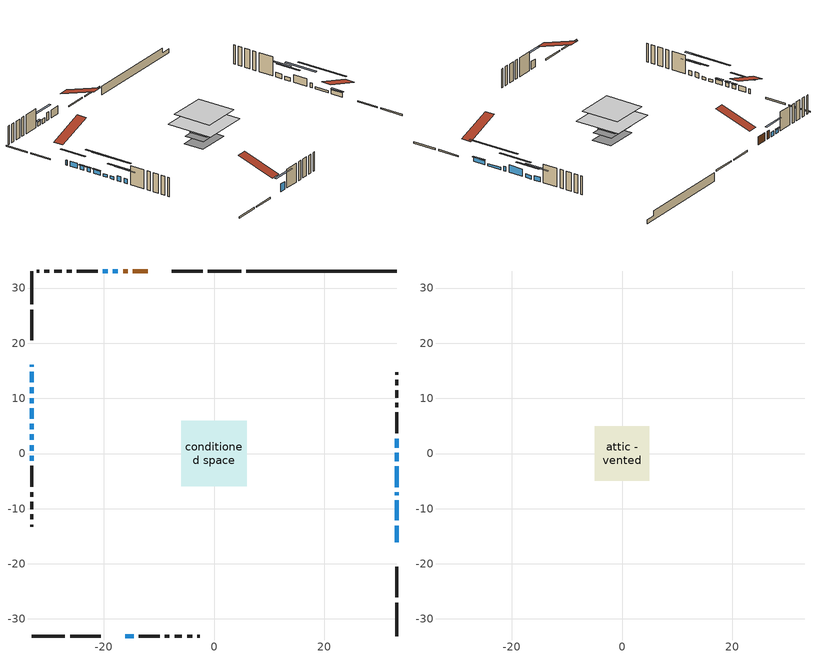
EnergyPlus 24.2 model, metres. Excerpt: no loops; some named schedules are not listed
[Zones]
conditioned space
 floor outside (Floor1 construction): -2.39,-2.39 -2.39,2.39 2.39,2.39 2.39,-2.39 z0.46
 floor adiabatic (AdiabaticFloorConstruction): -5.96,-5.96 -5.96,5.96 5.96,5.96 5.96,-5.96 z2.9
 floor foundation (Slab1 construction): -4.21,-2.6 -4.21,2.6 4.21,2.6 4.21,-2.6 z-1.83
 floor foundation (Slab2 construction): -3.99,-2.53 -3.99,2.53 3.99,2.53 3.99,-2.53 z0
 wall outside (RimJoist1 construction): 4.93,33.09 -1.13,33.09 / -33.09,-33.09 -27.03,-33.09 / -33.09,33.09 -33.09,27.03 / 33.09,-33.09 33.09,-27.03 z0.46:0.76
 wall outside (RimJoist2 construction): -2.06,33.09 -7.64,33.09 / -26.1,-33.09 -20.52,-33.09 / -33.09,26.1 -33.09,20.52 / 33.09,-26.1 33.09,-20.52 z0.46:0.76
 wall outside (AdiabaticWallConstruction 1): -12.04,33.09 -14.71,33.09 / -15.64,33.09 -16.48,33.09 z0.46:2.49
 wall outside (AdiabaticWallConstruction): -33.09,16.12 -33.09,15.77 / 33.09,-7.55 33.09,-7.04 z0.46:1.68; -33.09,14.84 -33.09,12.91 z0.46:1.78; -33.09,11.99 -33.09,10.97 z0.46:1.48; 33.09,-16.12 33.09,-13.07 z0.46:1.58; -17.41,33.09 -18.33,33.09 / -19.25,33.09 -20.17,33.09 / -33.09,10.04 -33.09,9.1 / -33.09,8.17 -33.09,6.34 z0.46:1.53; 33.09,-12.14 33.09,-8.48 z0.46:1.05; -33.09,5.42 -33.09,4.4 / -33.09,3.47 -33.09,2.45 z0.46:1.15; 33.09,-6.11 33.09,-2.3 z0.46:2.37; 33.09,-1.37 33.09,0.16 z0.46:1.38; 33.09,1.08 33.09,2.71 / -33.09,-0.42 -33.09,-1.33 z0.46:1.63; -16.12,-33.09 -14.59,-33.09 z0.46:2.49; -33.09,1.53 -33.09,0.51 z0.46:1.76
 wall outside (Wall1 construction): -21.1,33.09 -24.9,33.09 / -13.66,-33.09 -9.86,-33.09 / -33.09,-2.26 -33.09,-6.06 / 33.09,3.64 33.09,7.44 z0.46:5.34
 wall outside (Wall2 construction): -25.83,33.09 -26.68,33.09 / -8.93,-33.09 -8.08,-33.09 / -33.09,-6.99 -33.09,-7.84 / 33.09,8.37 33.09,9.22 z0.46:5.34
 wall outside (Wall3 construction): -27.6,33.09 -28.95,33.09 / -7.15,-33.09 -5.81,-33.09 / -33.09,-8.77 -33.09,-10.11 / 33.09,10.15 33.09,11.49 z0.46:5.34
 wall outside (Wall4 construction): -29.88,33.09 -30.8,33.09 / -4.88,-33.09 -3.96,-33.09 / -33.09,-11.04 -33.09,-11.96 / 33.09,12.42 33.09,13.34 z0.46:5.34
 wall outside (Wall5 construction): -31.73,33.09 -32.16,33.09 / -3.03,-33.09 -2.6,-33.09 / -33.09,-12.89 -33.09,-13.33 / 33.09,14.27 33.09,14.7 z0.46:5.34
 wall foundation (FoundationWall1 construction): 5.86,33.09,-1.83 5.86,33.09,0.46 30.37,33.09,0.46 30.37,33.09,-0.84 33.09,33.09,-0.84 33.09,33.09,-1.83
 window (WindowConstruction 13): -33.09,16.11 -33.09,15.77 z0.46:1.68
 window (WindowConstruction 6): -33.09,14.84 -33.09,12.91 z0.46:1.78
 window (WindowConstruction 7): -33.09,11.98 -33.09,10.97 z0.46:1.47
 window (WindowConstruction 8): 33.09,-16.11 33.09,-13.07 z0.46:1.58
 window (WindowConstruction 9): -17.41,33.09 -18.32,33.09 z0.46:1.53
 window (WindowConstruction 10): -19.25,33.09 -20.17,33.09 z0.46:1.53
 window (WindowConstruction 11): -33.09,10.04 -33.09,9.1 z0.46:1.53
 window (WindowConstruction 12): -33.09,8.17 -33.09,6.34 z0.46:1.53
 window (WindowConstruction 15): 33.09,-12.14 33.09,-8.48 z0.46:1.05
 window (WindowConstruction 14): 33.09,-7.55 33.09,-7.04 z0.46:1.68
 window (WindowConstruction 16): -33.09,5.41 -33.09,4.4 z0.46:1.15
 window (WindowConstruction 17): -33.09,3.47 -33.09,2.46 z0.46:1.15
 window (WindowConstruction): 33.09,-6.11 33.09,-2.3 z0.46:2.37
 window (WindowConstruction 1): 33.09,-1.37 33.09,0.16 z0.46:1.37
 window (WindowConstruction 2): 33.09,1.08 33.09,2.71 z0.46:1.63
 window (WindowConstruction 3): -16.11,-33.09 -14.59,-33.09 z0.46:2.49
 window (WindowConstruction 4): -33.09,1.53 -33.09,0.51 z0.46:1.76
 window (WindowConstruction 5): -33.09,-0.42 -33.09,-1.33 z0.46:1.63
 door (Door): -12.04,33.09 -14.71,33.09 z0.46:2.49
 door (Door 1): -15.64,33.09 -16.48,33.09 z0.46:2.49
 ceiling adiabatic (AdiabaticFloorConstruction): 5.96,-5.96 5.96,5.96 -5.96,5.96 -5.96,-5.96 z2.9
attic - vented
 floor to conditioned space (Floor2 construction Reversed): -4.96,-4.96 -4.96,4.96 4.96,4.96 4.96,-4.96 z5.34
 roof outside (Roof1 construction): -11.11,33.09,5.34 -11.11,23.43,8.56 -8.57,23.43,8.56 -8.57,33.09,5.34; -17.04,-33.09,5.34 -17.04,-23.43,8.56 -19.59,-23.43,8.56 -19.59,-33.09,5.34; -33.09,17.04,5.34 -23.43,17.04,8.56 -23.43,19.59,8.56 -33.09,19.59,5.34; 33.09,-17.04,5.34 23.43,-17.04,8.56 23.43,-19.59,8.56 33.09,-19.59,5.34
shading: -33.09,10.42 -33.09,17.33 -33.5,17.33 -33.5,10.42 z4.27; -33.09,10.77 -33.09,12.19 -33.5,12.19 -33.5,10.77 z1.68; 33.09,-12.87 33.09,-16.32 33.5,-16.32 33.5,-12.87 z1.78; -20.81,33.09 -14.92,33.09 -14.92,33.5 -20.81,33.5 z4.02; -20.37,33.09 -19.05,33.09 -19.05,33.5 -20.37,33.5 z1.73; -33.09,8.9 -33.09,10.24 -33.5,10.24 -33.5,8.9 z1.73; -33.09,6.14 -33.09,8.37 -33.5,8.37 -33.5,6.14 z1.73; 33.09,-3.55 33.09,-17.07 33.5,-17.07 33.5,-3.55 z5.97; -33.09,-0.53 -33.09,10.34 -33.5,10.34 -33.5,-0.53 z6.07; -33.09,-2.47 -33.09,8.4 -33.5,8.4 -33.5,-2.47 z6.07; 33.09,0.19 33.09,-8.6 33.5,-8.6 33.5,0.19 z4.86; 33.09,2.65 33.09,-3.86 33.5,-3.86 33.5,2.65 z3.86; 33.09,5.2 33.09,-1.41 33.5,-1.41 33.5,5.2 z4.12; -12.1,-33.09 -18.6,-33.09 -18.6,-33.5 -12.1,-33.5 z4.98; -33.09,-1.98 -33.09,4.02 -33.5,4.02 -33.5,-1.98 z4.25; -33.09,-3.82 -33.09,2.07 -33.5,2.07 -33.5,-3.82 z4.12
[Building]
Building 1: Terrain=Suburbs
[Site:Location]
London AP_ON: Latitude {deg}=43.03; Longitude {deg}=-81.15; Time Zone {hr}=-5; Elevation {m}=278; Keep Site Location Information=Yes
[Site:GroundTemperature:Shallow]
3.98693, 1.93205, 1.76749, 2.74264, 6.6573, 10.5537, 13.9317, 16.0716, 16.2534, 14.513, 11.2211, 7.44421
[Site:WaterMainsTemperature]
Calculation Method=Schedule; Temperature Schedule=mains temperature schedule
[Material] Roughness=Rough; Thermal Absorptance=0.9
Name | Thickness {m} | Conductivity {W/m-K} | Density {kg/m3} | Specific Heat {J/kg-K} | Solar Absorptance | Visible Absorptance
asphalt or fiberglass shingles | 0.00635 | 0.162714 | 1121.4 | 1465.45 | 0.4 | 0.4
ceiling loosefill ins | 0.169333 | 0.0480833 | 16.02 | 1046.75 | 0.7 | 0.7
ceiling stud and cavity | 0.1397 | 0.107503 | 65.682 | 1177.47 | 0.7 | 0.7
concrete 4.0 in. | 0.1016 | 1.803125 | 2242.8 | 837.4 | 0.7 | 0.7
concrete 8.0 in. | 0.2032 | 1.803125 | 2242.8 | 837.4 | 0.7 | 0.7
door material | 0.04445 | 0.053851 | 512.64 | 1214.23 | 0.7 | 0.7
exterior vertical ins | 0.000667825 | 0.029427 | 32.04 | 1214.23 | 0.7 | 0.7
floor covering | 0.0127 | 0.0433444 | 54.468 | 1339.84 | 0.6 | 0.6
floor rigid ins; rim joist rigid ins | 0.051816 | 0.029427 | 32.04 | 1214.23 | 0.7 | 0.7
floor rigid ins 1; wall rigid ins | 0.512978 | 0.029427 | 32.04 | 1214.23 | 0.7 | 0.7
floor stud and cavity | 0.1397 | 0.578275 | 92.3553 | 1139.71 | 0.7 | 0.7
floor stud and cavity 1 | 0.1397 | 1.75129 | 37.0049 | 1207.88 | 0.7 | 0.7
furniture material conditioned space 1 | 0.1524 | 0.115458 | 640.8 | 1214.23 | 0.6 | 0.6
gypsum board | 0.0127 | 0.160291 | 801 | 837.4 | 0.6 | 0.6
gypsum board 1 | 0.0127 | 0.160291 | 801 | 837.4 | 0.7 | 0.7
osb sheathing 0.5 in. | 0.0127 | 0.115458 | 512.64 | 1214.23 | 0.7 | 0.7
osb sheathing 0.75 in. | 0.01905 | 0.115458 | 512.64 | 1214.23 | 0.7 | 0.7
osb sheathing 2.0 in. | 0.0508 | 0.115458 | 512.64 | 1214.23 | 0.7 | 0.7
rim joist stud and cavity | 0.0508 | 0.0386947 | 125.044 | 1163.47 | 0.6 | 0.6
rim joist stud and cavity 1 | 0.0508 | 0.308293 | 125.044 | 1163.47 | 0.6 | 0.6
wall stud and cavity | 0.1397 | 0.0935595 | 139.0536 | 1170.24 | 0.7 | 0.7
wall stud and cavity 1 | 0.1397 | 0.125735 | 139.0536 | 1170.24 | 0.7 | 0.7
wall stud and cavity 2 | 0.1397 | 0.0981912 | 139.0536 | 1170.24 | 0.7 | 0.7
wall stud and cavity 3 | 0.1397 | 0.115486 | 139.0536 | 1170.24 | 0.7 | 0.7
wall stud and cavity 4 | 0.1397 | 0.120028 | 139.0536 | 1170.24 | 0.7 | 0.7
wall stud and cavity 5 | 0.0889 | 0.380278 | 52.3479 | 1209.89 | 0.7 | 0.7
wall stud and cavity 6 | 0.0889 | 0.391764 | 83.0341 | 1211.67 | 0.7 | 0.7
wood siding | 0.0254 | 0.102417 | 544.68 | 1172.36 | 0.4 | 0.4
wood siding 1; wood siding 2; wood siding 3 | 0.0254 | 0.102417 | 544.68 | 1172.36 | 0.7 | 0.7
[WindowMaterial:SimpleGlazingSystem]
Name | U-Factor {W/m2-K} | Solar Heat Gain Coefficient
WindowMaterial | 1.89872 | 0.6
WindowMaterial 1 | 2.10483 | 0.47
WindowMaterial 10 | 2.15083 | 0.45
WindowMaterial 11 | 2.06793 | 0.5
WindowMaterial 12 | 3.03773 | 0.52
WindowMaterial 13 | 2.96903 | 0.62
WindowMaterial 14 | 2.19568 | 0.41
WindowMaterial 15 | 6.70231 | 0.75
WindowMaterial 2 | 2.07133 | 0.5
WindowMaterial 3 | 4.32891 | 0.68
WindowMaterial 4 | 2.11335 | 0.47
WindowMaterial 5 | 2.13947 | 0.45
WindowMaterial 6 | 2.04238 | 0.52
WindowMaterial 7 | 2.15139 | 0.45
WindowMaterial 8 | 2.08326 | 0.49
WindowMaterial 9 | 2.15367 | 0.44
[Construction]
AdiabaticFloorConstruction: floor stud and cavity 1, floor rigid ins 1, osb sheathing 0.75 in., floor covering
AdiabaticWallConstruction: wood siding 2, wall rigid ins, wall stud and cavity 5, gypsum board
AdiabaticWallConstruction 1: wood siding 3, wall rigid ins, wall stud and cavity 5, gypsum board
Door; Door 1: door material
Floor1 construction: floor stud and cavity, floor rigid ins, osb sheathing 0.75 in., floor covering
Floor2 construction Reversed: gypsum board, ceiling stud and cavity, ceiling loosefill ins
FoundationWall1 construction: concrete 8.0 in., gypsum board 1
furniture construction conditioned space 1: furniture material conditioned space 1
PartitionWallConstruction: gypsum board, wall stud and cavity 6, gypsum board
RimJoist1 construction: wood siding 1, osb sheathing 2.0 in., rim joist stud and cavity
RimJoist2 construction: wood siding 1, rim joist rigid ins, osb sheathing 2.0 in., rim joist stud and cavity 1
Roof1 construction: asphalt or fiberglass shingles
Slab1 construction; Slab2 construction: concrete 4.0 in.
Wall1 construction: wood siding, osb sheathing 0.5 in., wall stud and cavity, gypsum board
Wall2 construction: wood siding, osb sheathing 0.5 in., wall stud and cavity 1, gypsum board
Wall3 construction: wood siding, osb sheathing 0.5 in., wall stud and cavity 2, gypsum board
Wall4 construction: wood siding, osb sheathing 0.5 in., wall stud and cavity 3, gypsum board
Wall5 construction: wood siding, osb sheathing 0.5 in., wall stud and cavity 4, gypsum board
WindowConstruction: WindowMaterial
WindowConstruction 1: WindowMaterial 1
WindowConstruction 10; WindowConstruction 9: WindowMaterial 9
WindowConstruction 11: WindowMaterial 10
WindowConstruction 12: WindowMaterial 11
WindowConstruction 13: WindowMaterial 12
WindowConstruction 14: WindowMaterial 13
WindowConstruction 15; WindowConstruction 17: WindowMaterial 14
WindowConstruction 16: WindowMaterial 15
WindowConstruction 2: WindowMaterial 2
WindowConstruction 3: WindowMaterial 3
WindowConstruction 4: WindowMaterial 4
WindowConstruction 5: WindowMaterial 5
WindowConstruction 6: WindowMaterial 6
WindowConstruction 7: WindowMaterial 7
WindowConstruction 8: WindowMaterial 8
[Zone] Multiplier=1; Part of Total Floor Area=Yes
Name | Volume {m3}
attic - vented | 51.4134
conditioned space | 468.6
[Space]
Name | Zone | Volume {m3}
attic - vented 1 | attic - vented | 51.4134
conditioned space 1 | conditioned space | 468.6
[ZoneInfiltration:EffectiveLeakageArea]
infil attic - vented 1: Zone or Space=attic - vented 1; Schedule=Always On Discrete; Effective Air Leakage Area {cm2}=4292.07; Stack Coefficient=0.000223909; Wind Coefficient=1.01101e-05
[ZoneMixing]
whole house fan mix: Zone or Space=attic - vented; Schedule=Always On Continuous; Design Flow Rate Calculation Method=Flow/Zone; Design Flow Rate {m3/s}=0; Source Zone or Space=conditioned space
[SurfaceProperty:ExposedFoundationPerimeter] Exposed Perimeter Calculation Method=TotalExposedPerimeter
Name | Total Exposed Perimeter {m}
Slab1 | 27.228
Slab2 | 26.061
[InternalMass] Zone or ZoneList=conditioned space; Space or SpaceList=conditioned space 1
Name | Construction | Surface Area {m2}
furniture mass conditioned space 1 | furniture construction conditioned space 1 | 99.6072
partition wall mass | PartitionWallConstruction | 249.018
[Lights]
interior lighting: Zone or ZoneList or Space or SpaceList=conditioned space 1; Schedule=interior lighting schedule; Design Level Calculation Method=LightingLevel; Lighting Level {W}=343.2; Return Air Fraction=0; Fraction Radiant=0.6; Fraction Visible=0.2; Fraction Replaceable=1
[People]
occupants: Zone or ZoneList or Space or SpaceList=conditioned space 1; Number of People Schedule=occupants schedule; Number of People Calculation Method=People; Number of People=3; Fraction Radiant=0.314171; Sensible Heat Fraction=0.56303; Activity Level Schedule=occupants activity schedule; Carbon Dioxide Generation Rate {m3/s-W}=0; Enable ASHRAE 55 Comfort Warnings=No; Mean Radiant Temperature Calculation Type=EnclosureAveraged
[ElectricEquipment] Zone or ZoneList or Space or SpaceList=conditioned space 1; Design Level Calculation Method=EquipmentLevel
Name | Schedule | Design Level {W} | Fraction Latent | Fraction Radiant | Fraction Lost
clothes dryer | clothes dryer schedule | 140.772 | 0.015 | 0.081 | 0.85
clothes washer | clothes washer schedule | 32.1985 | 0.03 | 0.162 | 0.7
cooking range | cooking range schedule | 215.147 | 0.08 | 0.432 | 0.2
dishwasher | dishwasher schedule | 66.8632 | 0.3 | 0.18 | 0.4
fridge | fridge schedule | 72.9452 | 0 | 0.6 | 0
mech vent bath fan 0 | mech vent bath fan 0 schedule | 50.2 | 0 | 0 | 1
mech vent house fan | mech vent house fan schedule | 0 | 0 | 0 | 1
mech vent house fan cfis | mech vent house fan cfis schedule | 0 | 0 | 0 | 0
mech vent range fan 0 | mech vent range fan 0 schedule | 57 | 0 | 0 | 1
misc plug loads | misc plug loads schedule | 494.7 | 0.045 | 0.513 | 0.1
whole house fan | Always On Discrete | 0 | 0 | 0 | 1
[OtherEquipment] Zone or ZoneList or Space or SpaceList=conditioned space 1; Design Level Calculation Method=EquipmentLevel
Name | Fuel Type | Schedule | Design Level {W} | Fraction Latent | Fraction Radiant | Fraction Lost
clothes dryer 1 | Electricity | clothes dryer schedule | 0 | 0.015 | 0.081 | 0.85
cooking range 1 | Electricity | cooking range schedule | 0 | 0.08 | 0.432 | 0.2
general water use latent | None | general water use schedule | 62.594 | 1 | 0 | 0
general water use sensible | None | general water use schedule | -61.6891 | 0 | 0.6 | 0
mech vent house fan latent load | None | Always On Discrete | 0 | 1 | 0 | 0
mech vent house fan sensible load | None | Always On Discrete | 0 | 0 | 0 | 0
water heater energy adjustment1 | NaturalGas | Always On Discrete | 0.01 | 0 | 0 | 1
[ZoneInfiltration:DesignFlowRate] Zone or ZoneList or Space or SpaceList=conditioned space 1; Schedule=Always On Discrete; Design Flow Rate Calculation Method=Flow/Zone; Design Flow Rate {m3/s}=0
infil flow; natural vent flow; whole house fan flow
[Foundation:Kiva] Initial Indoor Air Temperature {C}=18; Wall Depth Below Slab {m}=0.2032
Name | Wall Height Above Grade {m} | Custom Block Material Name 1 | Custom Block Depth 1 {m} | Custom Block X Position 1 {m} | Custom Block Z Position 1 {m}
Foundation Kiva 1 | 0.460004 | exterior vertical ins | 2.28999 | 0.2159 | 0
Foundation Kiva 2 | 0.1016
[Foundation:Kiva:Settings]
Soil Conductivity {W/m-K}=0.849921; Soil Density {kg/m3}=1842.3; Soil Specific Heat {J/kg-K}=418.7; Ground Solar Absorptivity=0.9; Ground Thermal Absorptivity=0.9; Ground Surface Roughness {m}=0.03; Far-Field Width {m}=40; Deep-Ground Boundary Condition=ZeroFlux; Deep-Ground Depth {m}=40; Minimum Cell Dimension {m}=0.2; Maximum Cell Growth Coefficient=3; Simulation Timestep=Timestep
[Exterior:Lights]
exterior lighting: Schedule=exterior lighting schedule; Design Level {W}=75.6
[Schedule:Constant]
Name | Hourly Value
Always On Continuous; mech vent house fan schedule; mech vent house fan cfis schedule; Always On Discrete | 1
occupants activity schedule | 117.228
fridge schedule | 0
[Schedule:Week:Daily]
interior lighting schedule Week Rule - Jan1-Jan27: interior lighting schedule day, interior lighting schedule day, interior lighting schedule day, interior lighting schedule day, interior lighting schedule day, interior lighting schedule day, interior lighting schedule day, interior lighting schedule default day, interior lighting schedule default day, interior lighting schedule default day, interior lighting schedule default day, interior lighting schedule default day
interior lighting schedule Week Rule - Jan28-Feb3: interior lighting schedule day, interior lighting schedule day, interior lighting schedule day, interior lighting schedule day, interior lighting schedule day 1, interior lighting schedule day 1, interior lighting schedule day 1, interior lighting schedule default day, interior lighting schedule default day, interior lighting schedule default day, interior lighting schedule default day, interior lighting schedule default day
interior lighting schedule Week Rule - Feb4-Feb24: interior lighting schedule day 1, interior lighting schedule day 1, interior lighting schedule day 1, interior lighting schedule day 1, interior lighting schedule day 1, interior lighting schedule day 1, interior lighting schedule day 1, interior lighting schedule default day, interior lighting schedule default day, interior lighting schedule default day, interior lighting schedule default day, interior lighting schedule default day
interior lighting schedule Week Rule - Feb25-Mar3: interior lighting schedule day 1, interior lighting schedule day 1, interior lighting schedule day 1, interior lighting schedule day 1, interior lighting schedule day 2, interior lighting schedule day 2, interior lighting schedule day 2, interior lighting schedule default day, interior lighting schedule default day, interior lighting schedule default day, interior lighting schedule default day, interior lighting schedule default day
interior lighting schedule Week Rule - Mar4-Mar31: interior lighting schedule day 2, interior lighting schedule day 2, interior lighting schedule day 2, interior lighting schedule day 2, interior lighting schedule day 2, interior lighting schedule day 2, interior lighting schedule day 2, interior lighting schedule default day, interior lighting schedule default day, interior lighting schedule default day, interior lighting schedule default day, interior lighting schedule default day
interior lighting schedule Week Rule - Apr1-Apr28: interior lighting schedule day 3, interior lighting schedule day 3, interior lighting schedule day 3, interior lighting schedule day 3, interior lighting schedule day 3, interior lighting schedule day 3, interior lighting schedule day 3, interior lighting schedule default day, interior lighting schedule default day, interior lighting schedule default day, interior lighting schedule default day, interior lighting schedule default day
interior lighting schedule Week Rule - Apr29-May5: interior lighting schedule day 3, interior lighting schedule day 3, interior lighting schedule day 4, interior lighting schedule day 4, interior lighting schedule day 4, interior lighting schedule day 4, interior lighting schedule day 4, interior lighting schedule default day, interior lighting schedule default day, interior lighting schedule default day, interior lighting schedule default day, interior lighting schedule default day
interior lighting schedule Week Rule - May6-May26: interior lighting schedule day 4, interior lighting schedule day 4, interior lighting schedule day 4, interior lighting schedule day 4, interior lighting schedule day 4, interior lighting schedule day 4, interior lighting schedule day 4, interior lighting schedule default day, interior lighting schedule default day, interior lighting schedule default day, interior lighting schedule default day, interior lighting schedule default day
interior lighting schedule Week Rule - May27-Jun2: interior lighting schedule day 4, interior lighting schedule day 4, interior lighting schedule day 4, interior lighting schedule day 4, interior lighting schedule day 4, interior lighting schedule day 5, interior lighting schedule day 5, interior lighting schedule default day, interior lighting schedule default day, interior lighting schedule default day, interior lighting schedule default day, interior lighting schedule default day
interior lighting schedule Week Rule - Jun3-Jun30: interior lighting schedule day 5, interior lighting schedule day 5, interior lighting schedule day 5, interior lighting schedule day 5, interior lighting schedule day 5, interior lighting schedule day 5, interior lighting schedule day 5, interior lighting schedule default day, interior lighting schedule default day, interior lighting schedule default day, interior lighting schedule default day, interior lighting schedule default day
interior lighting schedule Week Rule - Jul1-Jul28: interior lighting schedule day 6, interior lighting schedule day 6, interior lighting schedule day 6, interior lighting schedule day 6, interior lighting schedule day 6, interior lighting schedule day 6, interior lighting schedule day 6, interior lighting schedule default day, interior lighting schedule default day, interior lighting schedule default day, interior lighting schedule default day, interior lighting schedule default day
interior lighting schedule Week Rule - Jul29-Aug4: interior lighting schedule day 6, interior lighting schedule day 6, interior lighting schedule day 6, interior lighting schedule day 7, interior lighting schedule day 7, interior lighting schedule day 7, interior lighting schedule day 7, interior lighting schedule default day, interior lighting schedule default day, interior lighting schedule default day, interior lighting schedule default day, interior lighting schedule default day
interior lighting schedule Week Rule - Aug5-Aug25: interior lighting schedule day 7, interior lighting schedule day 7, interior lighting schedule day 7, interior lighting schedule day 7, interior lighting schedule day 7, interior lighting schedule day 7, interior lighting schedule day 7, interior lighting schedule default day, interior lighting schedule default day, interior lighting schedule default day, interior lighting schedule default day, interior lighting schedule default day
interior lighting schedule Week Rule - Aug26-Sep1: interior lighting schedule day 7, interior lighting schedule day 7, interior lighting schedule day 7, interior lighting schedule day 7, interior lighting schedule day 7, interior lighting schedule day 7, interior lighting schedule day 8, interior lighting schedule default day, interior lighting schedule default day, interior lighting schedule default day, interior lighting schedule default day, interior lighting schedule default day
interior lighting schedule Week Rule - Sep2-Sep29: interior lighting schedule day 8, interior lighting schedule day 8, interior lighting schedule day 8, interior lighting schedule day 8, interior lighting schedule day 8, interior lighting schedule day 8, interior lighting schedule day 8, interior lighting schedule default day, interior lighting schedule default day, interior lighting schedule default day, interior lighting schedule default day, interior lighting schedule default day
interior lighting schedule Week Rule - Sep30-Oct6: interior lighting schedule day 8, interior lighting schedule day 9, interior lighting schedule day 9, interior lighting schedule day 9, interior lighting schedule day 9, interior lighting schedule day 9, interior lighting schedule day 9, interior lighting schedule default day, interior lighting schedule default day, interior lighting schedule default day, interior lighting schedule default day, interior lighting schedule default day
interior lighting schedule Week Rule - Oct7-Oct27: interior lighting schedule day 9, interior lighting schedule day 9, interior lighting schedule day 9, interior lighting schedule day 9, interior lighting schedule day 9, interior lighting schedule day 9, interior lighting schedule day 9, interior lighting schedule default day, interior lighting schedule default day, interior lighting schedule default day, interior lighting schedule default day, interior lighting schedule default day
interior lighting schedule Week Rule - Oct28-Nov3: interior lighting schedule day 9, interior lighting schedule day 9, interior lighting schedule day 9, interior lighting schedule day 9, interior lighting schedule day 10, interior lighting schedule day 10, interior lighting schedule day 10, interior lighting schedule default day, interior lighting schedule default day, interior lighting schedule default day, interior lighting schedule default day, interior lighting schedule default day
interior lighting schedule Week Rule - Nov4-Nov24: interior lighting schedule day 10, interior lighting schedule day 10, interior lighting schedule day 10, interior lighting schedule day 10, interior lighting schedule day 10, interior lighting schedule day 10, interior lighting schedule day 10, interior lighting schedule default day, interior lighting schedule default day, interior lighting schedule default day, interior lighting schedule default day, interior lighting schedule default day
interior lighting schedule Week Rule - Nov25-Dec1: interior lighting schedule day 10, interior lighting schedule day 10, interior lighting schedule day 10, interior lighting schedule day 10, interior lighting schedule day 10, interior lighting schedule day 10, interior lighting schedule day 11, interior lighting schedule default day, interior lighting schedule default day, interior lighting schedule default day, interior lighting schedule default day, interior lighting schedule default day
interior lighting schedule Week Rule - Dec2-Dec31: interior lighting schedule day 11, interior lighting schedule day 11, interior lighting schedule day 11, interior lighting schedule day 11, interior lighting schedule day 11, interior lighting schedule day 11, interior lighting schedule day 11, interior lighting schedule default day, interior lighting schedule default day, interior lighting schedule default day, interior lighting schedule default day, interior lighting schedule default day
occupants schedule Week Rule - Jan1-Dec31: occupants schedule day, occupants schedule day, occupants schedule day, occupants schedule day, occupants schedule day, occupants schedule day, occupants schedule day, occupants schedule default day, occupants schedule default day, occupants schedule default day, occupants schedule default day, occupants schedule default day
clothes dryer schedule Week Rule - Jan1-Dec31: clothes dryer schedule day, clothes dryer schedule day, clothes dryer schedule day, clothes dryer schedule day, clothes dryer schedule day, clothes dryer schedule day, clothes dryer schedule day, clothes dryer schedule default day, clothes dryer schedule default day, clothes dryer schedule default day, clothes dryer schedule default day, clothes dryer schedule default day
clothes washer schedule Week Rule - Jan1-Dec31: clothes washer schedule day, clothes washer schedule day, clothes washer schedule day, clothes washer schedule day, clothes washer schedule day, clothes washer schedule day, clothes washer schedule day, clothes washer schedule default day, clothes washer schedule default day, clothes washer schedule default day, clothes washer schedule default day, clothes washer schedule default day
cooking range schedule Week Rule - Jan1-Dec31: cooking range schedule day, cooking range schedule day, cooking range schedule day, cooking range schedule day, cooking range schedule day, cooking range schedule day, cooking range schedule day, cooking range schedule default day, cooking range schedule default day, cooking range schedule default day, cooking range schedule default day, cooking range schedule default day
dishwasher schedule Week Rule - Jan1-Dec31: dishwasher schedule day, dishwasher schedule day, dishwasher schedule day, dishwasher schedule day, dishwasher schedule day, dishwasher schedule day, dishwasher schedule day, dishwasher schedule default day, dishwasher schedule default day, dishwasher schedule default day, dishwasher schedule default day, dishwasher schedule default day
mech vent bath fan 0 schedule Week Rule - Jan1-Dec31: mech vent bath fan 0 schedule day, mech vent bath fan 0 schedule day, mech vent bath fan 0 schedule day, mech vent bath fan 0 schedule day, mech vent bath fan 0 schedule day, mech vent bath fan 0 schedule day, mech vent bath fan 0 schedule day, mech vent bath fan 0 schedule default day, mech vent bath fan 0 schedule default day, mech vent bath fan 0 schedule default day, mech vent bath fan 0 schedule default day, mech vent bath fan 0 schedule default day
mech vent range fan 0 schedule Week Rule - Jan1-Dec31: mech vent range fan 0 schedule day, mech vent range fan 0 schedule day, mech vent range fan 0 schedule day, mech vent range fan 0 schedule day, mech vent range fan 0 schedule day, mech vent range fan 0 schedule day, mech vent range fan 0 schedule day, mech vent range fan 0 schedule default day, mech vent range fan 0 schedule default day, mech vent range fan 0 schedule default day, mech vent range fan 0 schedule default day, mech vent range fan 0 schedule default day
misc plug loads schedule Week Rule - Jan1-Dec31: misc plug loads schedule day, misc plug loads schedule day, misc plug loads schedule day, misc plug loads schedule day, misc plug loads schedule day, misc plug loads schedule day, misc plug loads schedule day, misc plug loads schedule default day, misc plug loads schedule default day, misc plug loads schedule default day, misc plug loads schedule default day, misc plug loads schedule default day
general water use schedule Week Rule - Jan1-Dec31: general water use schedule day, general water use schedule day, general water use schedule day, general water use schedule day, general water use schedule day, general water use schedule day, general water use schedule day, general water use schedule default day, general water use schedule default day, general water use schedule default day, general water use schedule default day, general water use schedule default day
exterior lighting schedule Week Rule - Jan1-Jan27: exterior lighting schedule day, exterior lighting schedule day, exterior lighting schedule day, exterior lighting schedule day, exterior lighting schedule day, exterior lighting schedule day, exterior lighting schedule day, exterior lighting schedule default day, exterior lighting schedule default day, exterior lighting schedule default day, exterior lighting schedule default day, exterior lighting schedule default day
exterior lighting schedule Week Rule - Jan28-Feb3: exterior lighting schedule day, exterior lighting schedule day, exterior lighting schedule day, exterior lighting schedule day, exterior lighting schedule day 1, exterior lighting schedule day 1, exterior lighting schedule day 1, exterior lighting schedule default day, exterior lighting schedule default day, exterior lighting schedule default day, exterior lighting schedule default day, exterior lighting schedule default day
exterior lighting schedule Week Rule - Feb4-Feb24: exterior lighting schedule day 1, exterior lighting schedule day 1, exterior lighting schedule day 1, exterior lighting schedule day 1, exterior lighting schedule day 1, exterior lighting schedule day 1, exterior lighting schedule day 1, exterior lighting schedule default day, exterior lighting schedule default day, exterior lighting schedule default day, exterior lighting schedule default day, exterior lighting schedule default day
exterior lighting schedule Week Rule - Feb25-Mar3: exterior lighting schedule day 1, exterior lighting schedule day 1, exterior lighting schedule day 1, exterior lighting schedule day 1, exterior lighting schedule day 2, exterior lighting schedule day 2, exterior lighting schedule day 2, exterior lighting schedule default day, exterior lighting schedule default day, exterior lighting schedule default day, exterior lighting schedule default day, exterior lighting schedule default day
exterior lighting schedule Week Rule - Mar4-Mar31: exterior lighting schedule day 2, exterior lighting schedule day 2, exterior lighting schedule day 2, exterior lighting schedule day 2, exterior lighting schedule day 2, exterior lighting schedule day 2, exterior lighting schedule day 2, exterior lighting schedule default day, exterior lighting schedule default day, exterior lighting schedule default day, exterior lighting schedule default day, exterior lighting schedule default day
exterior lighting schedule Week Rule - Apr1-Apr28: exterior lighting schedule day 3, exterior lighting schedule day 3, exterior lighting schedule day 3, exterior lighting schedule day 3, exterior lighting schedule day 3, exterior lighting schedule day 3, exterior lighting schedule day 3, exterior lighting schedule default day, exterior lighting schedule default day, exterior lighting schedule default day, exterior lighting schedule default day, exterior lighting schedule default day
exterior lighting schedule Week Rule - Apr29-May5: exterior lighting schedule day 3, exterior lighting schedule day 3, exterior lighting schedule day 4, exterior lighting schedule day 4, exterior lighting schedule day 4, exterior lighting schedule day 4, exterior lighting schedule day 4, exterior lighting schedule default day, exterior lighting schedule default day, exterior lighting schedule default day, exterior lighting schedule default day, exterior lighting schedule default day
exterior lighting schedule Week Rule - May6-May26: exterior lighting schedule day 4, exterior lighting schedule day 4, exterior lighting schedule day 4, exterior lighting schedule day 4, exterior lighting schedule day 4, exterior lighting schedule day 4, exterior lighting schedule day 4, exterior lighting schedule default day, exterior lighting schedule default day, exterior lighting schedule default day, exterior lighting schedule default day, exterior lighting schedule default day
[Schedule:Year]
interior lighting schedule: interior lighting schedule Week Rule - Jan1-Jan27, 1, 1, 1, 27, interior lighting schedule Week Rule - Jan28-Feb3, 1, 28, 2, 3, interior lighting schedule Week Rule - Feb4-Feb24, 2, 4, 2, 24, interior lighting schedule Week Rule - Feb25-Mar3, 2, 25, 3, 3, interior lighting schedule Week Rule - Mar4-Mar31, 3, 4, 3, 31, interior lighting schedule Week Rule - Apr1-Apr28, 4, 1, 4, 28, interior lighting schedule Week Rule - Apr29-May5, 4, 29, 5, 5, interior lighting schedule Week Rule - May6-May26, 5, 6, 5, 26, interior lighting schedule Week Rule - May27-Jun2, 5, 27, 6, 2, interior lighting schedule Week Rule - Jun3-Jun30, 6, 3, 6, 30, interior lighting schedule Week Rule - Jul1-Jul28, 7, 1, 7, 28, interior lighting schedule Week Rule - Jul29-Aug4, 7, 29, 8, 4, interior lighting schedule Week Rule - Aug5-Aug25, 8, 5, 8, 25, interior lighting schedule Week Rule - Aug26-Sep1, 8, 26, 9, 1, interior lighting schedule Week Rule - Sep2-Sep29, 9, 2, 9, 29, interior lighting schedule Week Rule - Sep30-Oct6, 9, 30, 10, 6, interior lighting schedule Week Rule - Oct7-Oct27, 10, 7, 10, 27, interior lighting schedule Week Rule - Oct28-Nov3, 10, 28, 11, 3, interior lighting schedule Week Rule - Nov4-Nov24, 11, 4, 11, 24, interior lighting schedule Week Rule - Nov25-Dec1, 11, 25, 12, 1, interior lighting schedule Week Rule - Dec2-Dec31, 12, 2, 12, 31
occupants schedule: occupants schedule Week Rule - Jan1-Dec31, 1, 1, 12, 31
clothes dryer schedule: clothes dryer schedule Week Rule - Jan1-Dec31, 1, 1, 12, 31
clothes washer schedule: clothes washer schedule Week Rule - Jan1-Dec31, 1, 1, 12, 31
cooking range schedule: cooking range schedule Week Rule - Jan1-Dec31, 1, 1, 12, 31
dishwasher schedule: dishwasher schedule Week Rule - Jan1-Dec31, 1, 1, 12, 31
mech vent bath fan 0 schedule: mech vent bath fan 0 schedule Week Rule - Jan1-Dec31, 1, 1, 12, 31
mech vent range fan 0 schedule: mech vent range fan 0 schedule Week Rule - Jan1-Dec31, 1, 1, 12, 31
misc plug loads schedule: misc plug loads schedule Week Rule - Jan1-Dec31, 1, 1, 12, 31
general water use schedule: general water use schedule Week Rule - Jan1-Dec31, 1, 1, 12, 31
exterior lighting schedule: exterior lighting schedule Week Rule - Jan1-Jan27, 1, 1, 1, 27, exterior lighting schedule Week Rule - Jan28-Feb3, 1, 28, 2, 3, exterior lighting schedule Week Rule - Feb4-Feb24, 2, 4, 2, 24, exterior lighting schedule Week Rule - Feb25-Mar3, 2, 25, 3, 3, exterior lighting schedule Week Rule - Mar4-Mar31, 3, 4, 3, 31, exterior lighting schedule Week Rule - Apr1-Apr28, 4, 1, 4, 28, exterior lighting schedule Week Rule - Apr29-May5, 4, 29, 5, 5, exterior lighting schedule Week Rule - May6-May26, 5, 6, 5, 26, exterior lighting schedule Week Rule - May27-Jun2, 5, 27, 6, 2, exterior lighting schedule Week Rule - Jun3-Jun30, 6, 3, 6, 30, exterior lighting schedule Week Rule - Jul1-Jul28, 7, 1, 7, 28, exterior lighting schedule Week Rule - Jul29-Aug4, 7, 29, 8, 4, exterior lighting schedule Week Rule - Aug5-Aug25, 8, 5, 8, 25, exterior lighting schedule Week Rule - Aug26-Sep1, 8, 26, 9, 1, exterior lighting schedule Week Rule - Sep2-Sep29, 9, 2, 9, 29, exterior lighting schedule Week Rule - Sep30-Oct6, 9, 30, 10, 6, exterior lighting schedule Week Rule - Oct7-Oct27, 10, 7, 10, 27, exterior lighting schedule Week Rule - Oct28-Nov3, 10, 28, 11, 3, exterior lighting schedule Week Rule - Nov4-Nov24, 11, 4, 11, 24, exterior lighting schedule Week Rule - Nov25-Dec1, 11, 25, 12, 1, exterior lighting schedule Week Rule - Dec2-Dec31, 12, 2, 12, 31
[Schedule:Compact]
mains temperature schedule: Through: 01/01, For: AllDays, Until: 24:00, 7.96722, Through: 01/02, For: AllDays, Until: 24:00, 7.89722, Through: 01/03, For: AllDays, Until: 24:00, 7.82778, Through: 01/04, For: AllDays, Until: 24:00, 7.76, Through: 01/05, For: AllDays, Until: 24:00, 7.69333, Through: 01/06, For: AllDays, Until: 24:00, 7.62778, Through: 01/07, For: AllDays, Until: 24:00, 7.56389, Through: 01/08, For: AllDays, Until: 24:00, 7.50167, Through: 01/09, For: AllDays, Until: 24:00, 7.44056, Through: 01/10, For: AllDays, Until: 24:00, 7.38056, Through: 01/11, For: AllDays, Until: 24:00, 7.32222, Through: 01/12, For: AllDays, Until: 24:00, 7.26556, Through: 01/13, For: AllDays, Until: 24:00, 7.21, Through: 01/14, For: AllDays, Until: 24:00, 7.15556, Through: 01/15, For: AllDays, Until: 24:00, 7.10333, Through: 01/16, For: AllDays, Until: 24:00, 7.05222, Through: 01/17, For: AllDays, Until: 24:00, 7.00278, Through: 01/18, For: AllDays, Until: 24:00, 6.955, Through: 01/19, For: AllDays, Until: 24:00, 6.90833, Through: 01/20, For: AllDays, Until: 24:00, 6.86389, Through: 01/21, For: AllDays, Until: 24:00, 6.82056, Through: 01/22, For: AllDays, Until: 24:00, 6.77889, Through: 01/23, For: AllDays, Until: 24:00, 6.73889, Through: 01/24, For: AllDays, Until: 24:00, 6.7, Through: 01/25, For: AllDays, Until: 24:00, 6.66333, Through: 01/26, For: AllDays, Until: 24:00, 6.62833, Through: 01/27, For: AllDays, Until: 24:00, 6.59444, Through: 01/28, For: AllDays, Until: 24:00, 6.56278, Through: 01/29, For: AllDays, Until: 24:00, 6.53222, Through: 01/30, For: AllDays, Until: 24:00, 6.50389, Through: 01/31, For: AllDays, Until: 24:00, 6.47722, Through: 02/01, For: AllDays, Until: 24:00, 6.45167, Through: 02/02, For: AllDays, Until: 24:00, 6.42833, Through: 02/03, For: AllDays, Until: 24:00, 6.40667, Through: 02/04, For: AllDays, Until: 24:00, 6.38611, Through: 02/05, For: AllDays, Until: 24:00, 6.36778, Through: 02/06, For: AllDays, Until: 24:00, 6.35111, Through: 02/07, For: AllDays, Until: 24:00, 6.33611, Through: 02/08, For: AllDays, Until: 24:00, 6.32333, Through: 02/09, For: AllDays, Until: 24:00, 6.31167, Through: 02/10, For: AllDays, Until: 24:00, 6.30222, Through: 02/11, For: AllDays, Until: 24:00, 6.29389, Through: 02/12, For: AllDays, Until: 24:00, 6.28778, Through: 02/13, For: AllDays, Until: 24:00, 6.28333, Through: 02/14, For: AllDays, Until: 24:00, 6.28056, Through: 02/15, For: AllDays, Until: 24:00, 6.27944, Through: 02/16, For: AllDays, Until: 24:00, 6.28, Through: 02/17, For: AllDays, Until: 24:00, 6.28278, Through: 02/18, For: AllDays, Until: 24:00, 6.28722, Through: 02/19, For: AllDays, Until: 24:00, 6.29278, Through: 02/20, For: AllDays, Until: 24:00, 6.30056, Through: 02/21, For: AllDays, Until: 24:00, 6.31, Through: 02/22, For: AllDays, Until: 24:00, 6.32111, Through: 02/23, For: AllDays, Until: 24:00, 6.33444, Through: 02/24, For: AllDays, Until: 24:00, 6.34889, Through: 02/25, For: AllDays, Until: 24:00, 6.36556, Through: 02/26, For: AllDays, Until: 24:00, 6.38333, Through: 02/27, For: AllDays, Until: 24:00, 6.40333, Through: 02/28, For: AllDays, Until: 24:00, 6.425, Through: 03/01, For: AllDays, Until: 24:00, 6.44833, Through: 03/02, For: AllDays, Until: 24:00, 6.47278, Through: 03/03, For: AllDays, Until: 24:00, 6.49944, Through: 03/04, For: AllDays, Until: 24:00, 6.52778, Through: 03/05, For: AllDays, Until: 24:00, 6.55778, Through: 03/06, For: AllDays, Until: 24:00, 6.58944, Through: 03/07, For: AllDays, Until: 24:00, 6.62278, Through: 03/08, For: AllDays, Until: 24:00, 6.65778, Through: 03/09, For: AllDays, Until: 24:00, 6.69444, Through: 03/10, For: AllDays, Until: 24:00, 6.73278, Through: 03/11, For: AllDays, Until: 24:00, 6.77278, Through: 03/12, For: AllDays, Until: 24:00, 6.81389, Through: 03/13, For: AllDays, Until: 24:00, 6.85722, Through: 03/14, For: AllDays, Until: 24:00, 6.90167, Through: 03/15, For: AllDays, Until: 24:00, 6.94778, Through: 03/16, For: AllDays, Until: 24:00, 6.99556, Through: 03/17, For: AllDays, Until: 24:00, 7.045, Through: 03/18, For: AllDays, Until: 24:00, 7.09556, Through: 03/19, For: AllDays, Until: 24:00, 7.14778, Through: 03/20, For: AllDays, Until: 24:00, 7.20167, Through: 03/21, For: AllDays, Until: 24:00, 7.25667, Through: 03/22, For: AllDays, Until: 24:00, 7.31333, Through: 03/23, For: AllDays, Until: 24:00, 7.37167, Through: 03/24, For: AllDays, Until: 24:00, 7.43111, Through: 03/25, For: AllDays, Until: 24:00, 7.49222, Through: 03/26, For: AllDays, Until: 24:00, 7.55444, Through: 03/27, For: AllDays, Until: 24:00, 7.61833, Through: 03/28, For: AllDays, Until: 24:00, 7.68333, Through: 03/29, For: AllDays, Until: 24:00, 7.74944, Through: 03/30, For: AllDays, Until: 24:00, 7.81722, Through: 03/31, For: AllDays, Until: 24:00, 7.88667, Through: 04/01, For: AllDays, Until: 24:00, 7.95667, Through: 04/02, For: AllDays, Until: 24:00, 8.02833, Through: 04/03, For: AllDays, Until: 24:00, 8.10111, Through: 04/04, For: AllDays, Until: 24:00, 8.175, Through: 04/05, For: AllDays, Until: 24:00, 8.25, Through: 04/06, For: AllDays, Until: 24:00, 8.32667, Through: 04/07, For: AllDays, Until: 24:00, 8.40389, Through: 04/08, For: AllDays, Until: 24:00, 8.48278, Through: 04/09, For: AllDays, Until: 24:00, 8.56222, Through: 04/10, For: AllDays, Until: 24:00, 8.64278, Through: 04/11, For: AllDays, Until: 24:00, 8.725, Through: 04/12, For: AllDays, Until: 24:00, 8.80778, Through: 04/13, For: AllDays, Until: 24:00, 8.89167, Through: 04/14, For: AllDays, Until: 24:00, 8.97611, Through: 04/15, For: AllDays, Until: 24:00, 9.06167, Through: 04/16, For: AllDays, Until: 24:00, 9.14833, Through: 04/17, For: AllDays, Until: 24:00, 9.23611, Through: 04/18, For: AllDays, Until: 24:00, 9.32444, Through: 04/19, For: AllDays, Until: 24:00, 9.41389, Through: 04/20, For: AllDays, Until: 24:00, 9.50389, Through: 04/21, For: AllDays, Until: 24:00, 9.595, Through: 04/22, For: AllDays, Until: 24:00, 9.68667, Through: 04/23, For: AllDays, Until: 24:00, 9.77889, Through: 04/24, For: AllDays, Until: 24:00, 9.87222, Through: 04/25, For: AllDays, Until: 24:00, 9.96556, Through: 04/26, For: AllDays, Until: 24:00, 10.06, Through: 04/27, For: AllDays, Until: 24:00, 10.1556, Through: 04/28, For: AllDays, Until: 24:00, 10.2511, Through: 04/29, For: AllDays, Until: 24:00, 10.3472, Through: 04/30, For: AllDays, Until: 24:00, 10.4439, Through: 05/01, For: AllDays, Until: 24:00, 10.5411, Through: 05/02, For: AllDays, Until: 24:00, 10.6389, Through: 05/03, For: AllDays, Until: 24:00, 10.7372, Through: 05/04, For: AllDays, Until: 24:00, 10.8361, Through: 05/05, For: AllDays, Until: 24:00, 10.935, Through: 05/06, For: AllDays, Until: 24:00, 11.0344, Through: 05/07, For: AllDays, Until: 24:00, 11.1344, Through: 05/08, For: AllDays, Until: 24:00, 11.2344, Through: 05/09, For: AllDays, Until: 24:00, 11.335, Through: 05/10, For: AllDays, Until: 24:00, 11.4356, Through: 05/11, For: AllDays, Until: 24:00, 11.5361, Through: 05/12, For: AllDays, Until: 24:00, 11.6372, Through: 05/13, For: AllDays, Until: 24:00, 11.7383, Through: 05/14, For: AllDays, Until: 24:00, 11.84, Through: 05/15, For: AllDays, Until: 24:00, 11.9411, Through: 05/16, For: AllDays, Until: 24:00, 12.0428, Through: 05/17, For: AllDays, Until: 24:00, 12.1444, Through: 05/18, For: AllDays, Until: 24:00, 12.2456, Through: 05/19, For: AllDays, Until: 24:00, 12.3472, Through: 05/20, For: AllDays, Until: 24:00, 12.4489, Through: 05/21, For: AllDays, Until: 24:00, 12.55, Through: 05/22, For: AllDays, Until: 24:00, 12.6517, Through: 05/23, For: AllDays, Until: 24:00, 12.7528, Through: 05/24, For: AllDays, Until: 24:00, 12.8533, Through: 05/25, For: AllDays, Until: 24:00, 12.9544, Through: 05/26, For: AllDays, Until: 24:00, 13.055, Through: 05/27, For: AllDays, Until: 24:00, 13.155, Through: 05/28, For: AllDays, Until: 24:00, 13.255, Through: 05/29, For: AllDays, Until: 24:00, 13.355, Through: 05/30, For: AllDays, Until: 24:00, 13.4539, Through: 05/31, For: AllDays, Until: 24:00, 13.5533, Through: 06/01, For: AllDays, Until: 24:00, 13.6517, Through: 06/02, For: AllDays, Until: 24:00, 13.75, Through: 06/03, For: AllDays, Until: 24:00, 13.8472, Through: 06/04, For: AllDays, Until: 24:00, 13.9444, Through: 06/05, For: AllDays, Until: 24:00, 14.0411, Through: 06/06, For: AllDays, Until: 24:00, 14.1372, Through: 06/07, For: AllDays, Until: 24:00, 14.2328, Through: 06/08, For: AllDays, Until: 24:00, 14.3278, Through: 06/09, For: AllDays, Until: 24:00, 14.4217, Through: 06/10, For: AllDays, Until: 24:00, 14.5156, Through: 06/11, For: AllDays, Until: 24:00, 14.6083, Through: 06/12, For: AllDays, Until: 24:00, 14.7006, Through: 06/13, For: AllDays, Until: 24:00, 14.7922, Through: 06/14, For: AllDays, Until: 24:00, 14.8828, Through: 06/15, For: AllDays, Until: 24:00, 14.9728, Through: 06/16, For: AllDays, Until: 24:00, 15.0617, Through: 06/17, For: AllDays, Until: 24:00, 15.15, Through: 06/18, For: AllDays, Until: 24:00, 15.2372, Through: 06/19, For: AllDays, Until: 24:00, 15.3233, Through: 06/20, For: AllDays, Until: 24:00, 15.4089, Through: 06/21, For: AllDays, Until: 24:00, 15.4933, Through: 06/22, For: AllDays, Until: 24:00, 15.5772, Through: 06/23, For: AllDays, Until: 24:00, 15.6594, Through: 06/24, For: AllDays, Until: 24:00, 15.7411, Through: 06/25, For: AllDays, Until: 24:00, 15.8217, Through: 06/26, For: AllDays, Until: 24:00, 15.9006, Through: 06/27, For: AllDays, Until: 24:00, 15.9789, Through: 06/28, For: AllDays, Until: 24:00, 16.0561, Through: 06/29, For: AllDays, Until: 24:00, 16.1322, Through: 06/30, For: AllDays, Until: 24:00, 16.2072, Through: 07/01, For: AllDays, Until: 24:00, 16.2806, Through: 07/02, For: AllDays, Until: 24:00, 16.3528, Through: 07/03, For: AllDays, Until: 24:00, 16.4244, Through: 07/04, For: AllDays, Until: 24:00, 16.4939, Through: 07/05, For: AllDays, Until: 24:00, 16.5628, Through: 07/06, For: AllDays, Until: 24:00, 16.63, Through: 07/07, For: AllDays, Until: 24:00, 16.6961, Through: 07/08, For: AllDays, Until: 24:00, 16.7606, Through: 07/09, For: AllDays, Until: 24:00, 16.8239, Through: 07/10, For: AllDays, Until: 24:00, 16.8861, Through: 07/11, For: AllDays, Until: 24:00, 16.9467, Through: 07/12, For: AllDays, Until: 24:00, 17.0056, Through: 07/13, For: AllDays, Until: 24:00, 17.0633, Through: 07/14, For: AllDays, Until: 24:00, 17.12, Through: 07/15, For: AllDays, Until: 24:00, 17.1744, Through: 07/16, For: AllDays, Until: 24:00, 17.2278, Through: 07/17, For: AllDays, Until: 24:00, 17.28, Through: 07/18, For: AllDays, Until: 24:00, 17.33, Through: 07/19, For: AllDays, Until: 24:00, 17.3789, Through: 07/20, For: AllDays, Until: 24:00, 17.4261, Through: 07/21, For: AllDays, Until: 24:00, 17.4717, Through: 07/22, For: AllDays, Until: 24:00, 17.5161, Through: 07/23, For: AllDays, Until: 24:00, 17.5583, Through: 07/24, For: AllDays, Until: 24:00, 17.5994, Through: 07/25, For: AllDays, Until: 24:00, 17.6389, Through: 07/26, For: AllDays, Until: 24:00, 17.6767, Through: 07/27, For: AllDays, Until: 24:00, 17.7128, Through: 07/28, For: AllDays, Until: 24:00, 17.7472, Through: 07/29, For: AllDays, Until: 24:00, 17.78, Through: 07/30, For: AllDays, Until: 24:00, 17.8111, Through: 07/31, For: AllDays, Until: 24:00, 17.8406, Through: 08/01, For: AllDays, Until: 24:00, 17.8683, Through: 08/02, For: AllDays, Until: 24:00, 17.8944, Through: 08/03, For: AllDays, Until: 24:00, 17.9189, Through: 08/04, For: AllDays, Until: 24:00, 17.9417, Through: 08/05, For: AllDays, Until: 24:00, 17.9628, Through: 08/06, For: AllDays, Until: 24:00, 17.9822, Through: 08/07, For: AllDays, Until: 24:00, 18, Through: 08/08, For: AllDays, Until: 24:00, 18.0156, Through: 08/09, For: AllDays, Until: 24:00, 18.03, Through: 08/10, For: AllDays, Until: 24:00, 18.0422, Through: 08/11, For: AllDays, Until: 24:00, 18.0533, Through: 08/12, For: AllDays, Until: 24:00, 18.0622, Through: 08/13, For: AllDays, Until: 24:00, 18.0694, Through: 08/14, For: AllDays, Until: 24:00, 18.0744, Through: 08/15, For: AllDays, Until: 24:00, 18.0783, Through: 08/16, For: AllDays, Until: 24:00, 18.0806, Through: 08/17, For: AllDays, Until: 24:00, 18.0806, Through: 08/18, For: AllDays, Until: 24:00, 18.0789, Through: 08/19, For: AllDays, Until: 24:00, 18.0761, Through: 08/20, For: AllDays, Until: 24:00, 18.0711, Through: 08/21, For: AllDays, Until: 24:00, 18.0639, Through: 08/22, For: AllDays, Until: 24:00, 18.0556, Through: 08/23, For: AllDays, Until: 24:00, 18.0456, Through: 08/24, For: AllDays, Until: 24:00, 18.0333, Through: 08/25, For: AllDays, Until: 24:00, 18.0194, Through: 08/26, For: AllDays, Until: 24:00, 18.0044, Through: 08/27, For: AllDays, Until: 24:00, 17.9872, Through: 08/28, For: AllDays, Until: 24:00, 17.9683, Through: 08/29, For: AllDays, Until: 24:00, 17.9478, Through: 08/30, For: AllDays, Until: 24:00, 17.9256, Through: 08/31, For: AllDays, Until: 24:00, 17.9011, Through: 09/01, For: AllDays, Until: 24:00, 17.8756, Through: 09/02, For: AllDays, Until: 24:00, 17.8483, Through: 09/03, For: AllDays, Until: 24:00, 17.8189, Through: 09/04, For: AllDays, Until: 24:00, 17.7883, Through: 09/05, For: AllDays, Until: 24:00, 17.7561, Through: 09/06, For: AllDays, Until: 24:00, 17.7222, Through: 09/07, For: AllDays, Until: 24:00, 17.6861, Through: 09/08, For: AllDays, Until: 24:00, 17.6489, Through: 09/09, For: AllDays, Until: 24:00, 17.61, Through: 09/10, For: AllDays, Until: 24:00, 17.5694, Through: 09/11, For: AllDays, Until: 24:00, 17.5272, Through: 09/12, For: AllDays, Until: 24:00, 17.4833, Through: 09/13, For: AllDays, Until: 24:00, 17.4383, Through: 09/14, For: AllDays, Until: 24:00, 17.3917, Through: 09/15, For: AllDays, Until: 24:00, 17.3433, Through: 09/16, For: AllDays, Until: 24:00, 17.2933, Through: 09/17, For: AllDays, Until: 24:00, 17.2417, Through: 09/18, For: AllDays, Until: 24:00, 17.1889, Through: 09/19, For: AllDays, Until: 24:00, 17.1344, Through: 09/20, For: AllDays, Until: 24:00, 17.0783, Through: 09/21, For: AllDays, Until: 24:00, 17.0211, Through: 09/22, For: AllDays, Until: 24:00, 16.9622, Through: 09/23, For: AllDays, Until: 24:00, 16.9022, Through: 09/24, For: AllDays, Until: 24:00, 16.8406, Through: 09/25, For: AllDays, Until: 24:00, 16.7778, Through: 09/26, For: AllDays, Until: 24:00, 16.7133, Through: 09/27, For: AllDays, Until: 24:00, 16.6478, Through: 09/28, For: AllDays, Until: 24:00, 16.5806, Through: 09/29, For: AllDays, Until: 24:00, 16.5122, Through: 09/30, For: AllDays, Until: 24:00, 16.4428, Through: 10/01, For: AllDays, Until: 24:00, 16.3717, Through: 10/02, For: AllDays, Until: 24:00, 16.3, Through: 10/03, For: AllDays, Until: 24:00, 16.2267, Through: 10/04, For: AllDays, Until: 24:00, 16.1522, Through: 10/05, For: AllDays, Until: 24:00, 16.0761, Through: 10/06, For: AllDays, Until: 24:00, 15.9994, Through: 10/07, For: AllDays, Until: 24:00, 15.9217, Through: 10/08, For: AllDays, Until: 24:00, 15.8422, Through: 10/09, For: AllDays, Until: 24:00, 15.7622, Through: 10/10, For: AllDays, Until: 24:00, 15.6811, Through: 10/11, For: AllDays, Until: 24:00, 15.5989, Through: 10/12, For: AllDays, Until: 24:00, 15.5156, Through: 10/13, For: AllDays, Until: 24:00, 15.4311, Through: 10/14, For: AllDays, Until: 24:00, 15.3461, Through: 10/15, For: AllDays, Until: 24:00, 15.26, Through: 10/16, For: AllDays, Until: 24:00, 15.1728, Through: 10/17, For: AllDays, Until: 24:00, 15.085, Through: 10/18, For: AllDays, Until: 24:00, 14.9961, Through: 10/19, For: AllDays, Until: 24:00, 14.9067, Through: 10/20, For: AllDays, Until: 24:00, 14.8161, Through: 10/21, For: AllDays, Until: 24:00, 14.725, Through: 10/22, For: AllDays, Until: 24:00, 14.6328, Through: 10/23, For: AllDays, Until: 24:00, 14.54, Through: 10/24, For: AllDays, Until: 24:00, 14.4467, Through: 10/25, For: AllDays, Until: 24:00, 14.3528, Through: 10/26, For: AllDays, Until: 24:00, 14.2578, Through: 10/27, For: AllDays, Until: 24:00, 14.1622, Through: 10/28, For: AllDays, Until: 24:00, 14.0667, Through: 10/29, For: AllDays, Until: 24:00, 13.97, Through: 10/30, For: AllDays, Until: 24:00, 13.8728, Through: 10/31, For: AllDays, Until: 24:00, 13.7756, Through: 11/01, For: AllDays, Until: 24:00, 13.6778, Through: 11/02, For: AllDays, Until: 24:00, 13.5789, Through: 11/03, For: AllDays, Until: 24:00, 13.48, Through: 11/04, For: AllDays, Until: 24:00, 13.3811, Through: 11/05, For: AllDays, Until: 24:00, 13.2817, Through: 11/06, For: AllDays, Until: 24:00, 13.1817, Through: 11/07, For: AllDays, Until: 24:00, 13.0811, Through: 11/08, For: AllDays, Until: 24:00, 12.9806, Through: 11/09, For: AllDays, Until: 24:00, 12.88, Through: 11/10, For: AllDays, Until: 24:00, 12.7789, Through: 11/11, For: AllDays, Until: 24:00, 12.6778, Through: 11/12, For: AllDays, Until: 24:00, 12.5767, Through: 11/13, For: AllDays, Until: 24:00, 12.4756, Through: 11/14, For: AllDays, Until: 24:00, 12.3739, Through: 11/15, For: AllDays, Until: 24:00, 12.2722, Through: 11/16, For: AllDays, Until: 24:00, 12.1711, Through: 11/17, For: AllDays, Until: 24:00, 12.0694, Through: 11/18, For: AllDays, Until: 24:00, 11.9678, Through: 11/19, For: AllDays, Until: 24:00, 11.8667, Through: 11/20, For: AllDays, Until: 24:00, 11.765, Through: 11/21, For: AllDays, Until: 24:00, 11.6639, Through: 11/22, For: AllDays, Until: 24:00, 11.5628, Through: 11/23, For: AllDays, Until: 24:00, 11.4617, Through: 11/24, For: AllDays, Until: 24:00, 11.3611, Through: 11/25, For: AllDays, Until: 24:00, 11.2606, Through: 11/26, For: AllDays, Until: 24:00, 11.1606, Through: 11/27, For: AllDays, Until: 24:00, 11.0606, Through: 11/28, For: AllDays, Until: 24:00, 10.9611, Through: 11/29, For: AllDays, Until: 24:00, 10.8622, Through: 11/30, For: AllDays, Until: 24:00, 10.7633, Through: 12/01, For: AllDays, Until: 24:00, 10.665, Through: 12/02, For: AllDays, Until: 24:00, 10.5672, Through: 12/03, For: AllDays, Until: 24:00, 10.4694, Through: 12/04, For: AllDays, Until: 24:00, 10.3728, Through: 12/05, For: AllDays, Until: 24:00, 10.2761, Through: 12/06, For: AllDays, Until: 24:00, 10.1806, Through: 12/07, For: AllDays, Until: 24:00, 10.085, Through: 12/08, For: AllDays, Until: 24:00, 9.99056, Through: 12/09, For: AllDays, Until: 24:00, 9.89667, Through: 12/10, For: AllDays, Until: 24:00, 9.80333, Through: 12/11, For: AllDays, Until: 24:00, 9.71056, Through: 12/12, For: AllDays, Until: 24:00, 9.61889, Through: 12/13, For: AllDays, Until: 24:00, 9.52778, Through: 12/14, For: AllDays, Until: 24:00, 9.43778, Through: 12/15, For: AllDays, Until: 24:00, 9.34778, Through: 12/16, For: AllDays, Until: 24:00, 9.25944, Through: 12/17, For: AllDays, Until: 24:00, 9.17167, Through: 12/18, For: AllDays, Until: 24:00, 9.08444, Through: 12/19, For: AllDays, Until: 24:00, 8.99889, Through: 12/20, For: AllDays, Until: 24:00, 8.91389, Through: 12/21, For: AllDays, Until: 24:00, 8.82944, Through: 12/22, For: AllDays, Until: 24:00, 8.74667, Through: 12/23, For: AllDays, Until: 24:00, 8.66444, Through: 12/24, For: AllDays, Until: 24:00, 8.58333, Through: 12/25, For: AllDays, Until: 24:00, 8.50333, Through: 12/26, For: AllDays, Until: 24:00, 8.42444, Through: 12/27, For: AllDays, Until: 24:00, 8.34667, Through: 12/28, For: AllDays, Until: 24:00, 8.27, Through: 12/29, For: AllDays, Until: 24:00, 8.19444, Through: 12/30, For: AllDays, Until: 24:00, 8.12056, Through: 12/31, For: AllDays, Until: 24:00, 8.04722
